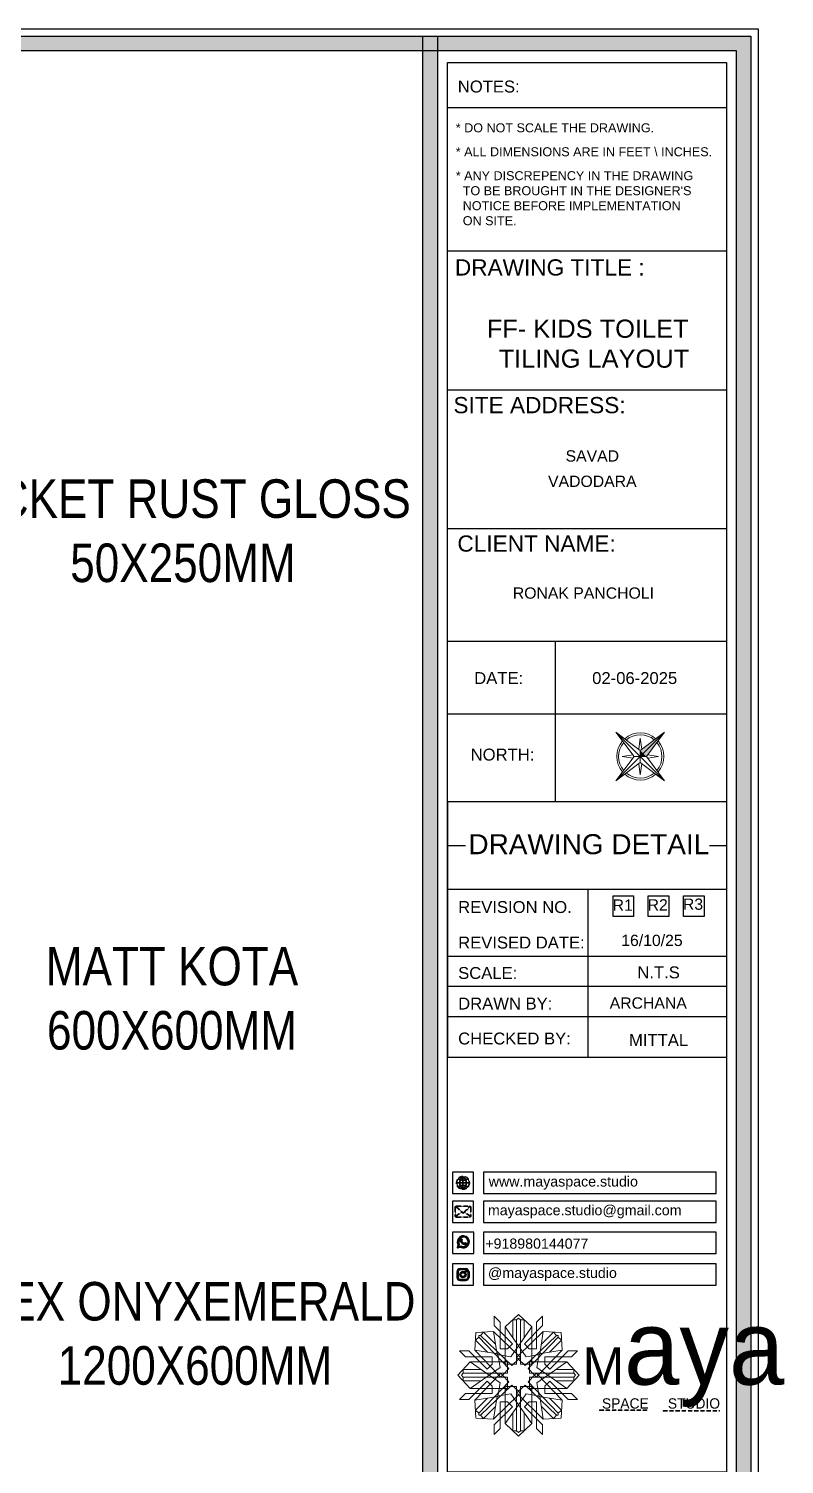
# Model space of a CAD drawing. Header units: millimetres. Extents: x 56222 to 3066687, y -650199 to -121287.
# Drawn here: x 149347.1 to 149425.6, y -183550.6 to -183401.5 of the extents above; entities that cross this region are included whole.
import ezdxf
from ezdxf.enums import TextEntityAlignment as Align

# ---------------------------------------------------------------- set-up
doc = ezdxf.new("R2010")
doc.units = ezdxf.units.MM
doc.header["$MEASUREMENT"] = 0
doc.linetypes.add('DASHEDX2', pattern=[1.5, 1, -0.5])
for name, color, linetype, lineweight in [('Dimension', 10, 'DASHEDX2', 20), ('FIRST FLOOR ( TEXT )', 7, 'Continuous', 9), ('NAME PLATE', 7, 'Continuous', 25), ('title block', 7, 'Continuous', 9)]:
    doc.layers.add(name, color=color, linetype=linetype, lineweight=lineweight)
doc.styles.add('Arial', font='arial.ttf')
doc.styles.add('KATHA', font='swissc.ttf')
doc.styles.get("Standard").update_dxf_attribs({"font": 'arial.ttf', "height": 6})

# ---------------------------------------------------------------- blocks, each defined once
blk = doc.blocks.new('FSFSF')
at = {"color": 42, "lineweight": 5, "true_color": 0xe0ac11}
for p, q in [((28600.03, 143.51), (28600.03, 140.16)), ((28602.15, 141.41), (28600.03, 143.51)), ((28603.86, 139.69), (28608.58, 144.08)), ((28607.9, 142.22), (28606.58, 142.22)), ((28606.58, 142.22), (28606.58, 135.84)), ((28607.9, 142.22), (28608.58, 142.85)), ((28607.9, 142.22), (28607.9, 126.58)), ((28613.31, 139.69), (28608.58, 144.08)), ((28609.27, 142.22), (28608.59, 142.85)), ((28609.27, 142.22), (28609.27, 126.58)), ((28609.27, 142.22), (28610.59, 142.22)), ((28610.59, 142.22), (28610.59, 135.84)), ((28615.02, 141.41), (28617.14, 143.51)), ((28617.14, 143.51), (28617.14, 140.16)), ((28593.19, 131.45), (28593.54, 137.71)), ((28599.8, 138.06), (28593.54, 137.71)), ((28596.24, 137.86), (28595.12, 136.69)), ((28596.24, 137.86), (28600.47, 133.65)), ((28601.03, 130), (28599.8, 138.06)), ((28599.8, 138.05), (28608.58, 129.56)), ((28606.47, 133.76), (28600.03, 140.16)), ((28602.15, 141.41), (28602.15, 131.95)), ((28603.86, 126.58), (28603.86, 139.69)), ((28603.86, 139.69), (28608.58, 133.02)), ((28613.31, 139.69), (28608.59, 133.02)), ((28617.37, 138.05), (28608.59, 129.56)), ((28610.7, 133.76), (28617.14, 140.16)), ((28613.31, 126.58), (28613.31, 139.69)), ((28615.02, 141.41), (28615.02, 131.95)), ((28616.14, 130), (28617.37, 138.06)), ((28620.93, 137.86), (28616.7, 133.65)), ((28617.37, 138.06), (28623.63, 137.71)), ((28620.93, 137.86), (28622.05, 136.69)), ((28624, 131.45), (28623.65, 137.71)), ((28593.39, 135), (28594.56, 136.12)), ((28593.39, 135), (28597.6, 130.78)), ((28595.12, 136.69), (28594.53, 136.69)), ((28594.56, 136.12), (28594.56, 136.71)), ((28605.17, 124.98), (28594.56, 136.12)), ((28606.27, 126.08), (28595.12, 136.69)), ((28604.75, 131.95), (28602.15, 131.95)), ((28606.47, 133.76), (28604.75, 131.95)), ((28605.86, 129.18), (28608.58, 133.02)), ((28611.31, 129.18), (28608.59, 133.02)), ((28610.7, 133.76), (28612.42, 131.95)), ((28610.9, 126.08), (28622.05, 136.69)), ((28612.02, 124.98), (28622.62, 136.12)), ((28612.42, 131.95), (28615.02, 131.95)), ((28623.8, 135), (28619.59, 130.78)), ((28622.05, 136.69), (28622.64, 136.69)), ((28622.62, 136.12), (28622.62, 136.71)), ((28623.8, 135), (28622.62, 136.12)), ((28591.56, 127.39), (28587.17, 122.66)), ((28587.73, 131.22), (28591.08, 131.22)), ((28589.84, 129.1), (28587.73, 131.22)), ((28589.84, 129.1), (28599.29, 129.1)), ((28597.49, 124.78), (28591.08, 131.22)), ((28604.66, 127.39), (28591.56, 127.39)), ((28591.56, 127.39), (28598.23, 122.67)), ((28593.19, 131.45), (28601.69, 122.67)), ((28601.25, 130.22), (28593.19, 131.45)), ((28599.29, 126.5), (28599.29, 129.1)), ((28605.86, 129.18), (28601.03, 130)), ((28602.07, 125.39), (28601.25, 130.22)), ((28603.68, 126.54), (28603.68, 127.39)), ((28604.71, 127.57), (28603.86, 127.57)), ((28604.66, 123.35), (28604.66, 127.39)), ((28604.7, 126.58), (28604.71, 127.57)), ((28606.27, 126.08), (28608.58, 128.27)), ((28607.9, 128.92), (28608.58, 129.56)), ((28607.9, 128.92), (28608.58, 128.27)), ((28609.27, 128.92), (28608.59, 129.56)), ((28609.27, 128.92), (28608.59, 128.27)), ((28610.9, 126.08), (28608.59, 128.27)), ((28611.31, 129.18), (28616.14, 130)), ((28612.46, 126.58), (28612.46, 127.57)), ((28612.46, 127.57), (28613.31, 127.57)), ((28612.52, 123.35), (28612.52, 127.39)), ((28612.52, 127.39), (28625.63, 127.39)), ((28613.51, 126.54), (28613.51, 127.39)), ((28615.12, 125.39), (28615.94, 130.22)), ((28623.99, 131.45), (28615.5, 122.67)), ((28615.94, 130.22), (28624, 131.45)), ((28627.34, 129.1), (28617.89, 129.1)), ((28617.89, 126.5), (28617.89, 129.1)), ((28625.63, 127.39), (28618.96, 122.67)), ((28619.7, 124.78), (28626.1, 131.22)), ((28625.63, 127.39), (28630.02, 122.66)), ((28629.45, 131.22), (28626.1, 131.22)), ((28627.34, 129.1), (28629.45, 131.22)), ((28591.56, 117.94), (28587.17, 122.66)), ((28589.03, 123.35), (28588.4, 122.67)), ((28589.03, 121.98), (28588.4, 122.65)), ((28589.03, 123.35), (28589.03, 124.67)), ((28589.03, 124.67), (28595.4, 124.67)), ((28589.03, 123.35), (28604.66, 123.35)), ((28589.03, 121.98), (28604.66, 121.98)), ((28589.03, 121.98), (28589.03, 120.66)), ((28591.56, 117.94), (28598.23, 122.65)), ((28593.19, 113.88), (28601.69, 122.65)), ((28597.49, 124.78), (28599.29, 126.5)), ((28602.07, 125.39), (28598.23, 122.67)), ((28602.07, 119.94), (28598.23, 122.65)), ((28602.33, 123.35), (28601.69, 122.67)), ((28602.33, 121.98), (28601.69, 122.65)), ((28602.33, 123.35), (28602.97, 122.67)), ((28602.33, 121.98), (28602.97, 122.65)), ((28605.17, 124.98), (28602.97, 122.67)), ((28605.17, 120.35), (28602.97, 122.65)), ((28604.66, 126.54), (28603.68, 126.54)), ((28607.9, 126.58), (28603.86, 126.58)), ((28604.66, 121.98), (28604.66, 117.94)), ((28609.27, 126.58), (28613.31, 126.58)), ((28612.02, 124.98), (28614.21, 122.67)), ((28612.02, 120.35), (28614.21, 122.65)), ((28612.52, 126.54), (28613.51, 126.54)), ((28628.16, 123.35), (28612.52, 123.35)), ((28612.52, 121.98), (28612.52, 117.94)), ((28628.16, 121.98), (28612.52, 121.98)), ((28614.85, 123.35), (28614.21, 122.67)), ((28614.85, 121.98), (28614.21, 122.65)), ((28614.85, 123.35), (28615.5, 122.67)), ((28614.85, 121.98), (28615.5, 122.65)), ((28615.12, 125.39), (28618.96, 122.67)), ((28615.12, 119.94), (28618.96, 122.65)), ((28623.99, 113.88), (28615.5, 122.65)), ((28619.7, 124.78), (28617.89, 126.5)), ((28625.63, 117.94), (28618.96, 122.65)), ((28628.16, 124.67), (28621.78, 124.67)), ((28625.63, 117.94), (28630.02, 122.66)), ((28628.16, 123.35), (28628.16, 124.67)), ((28628.16, 123.35), (28628.78, 122.67)), ((28628.16, 121.98), (28628.78, 122.65)), ((28628.16, 121.98), (28628.16, 120.66)), ((28589.03, 120.66), (28595.4, 120.66)), ((28597.49, 120.54), (28591.08, 114.11)), ((28604.66, 117.94), (28591.56, 117.94)), ((28605.17, 120.35), (28594.56, 109.2)), ((28606.27, 119.15), (28595.12, 108.54)), ((28597.49, 120.54), (28599.29, 118.83)), ((28599.29, 118.83), (28599.29, 116.23)), ((28602.07, 119.94), (28601.25, 115.1)), ((28604.66, 118.78), (28603.68, 118.78)), ((28603.68, 118.78), (28603.68, 117.94)), ((28607.9, 118.65), (28603.86, 118.65)), ((28603.86, 118.65), (28603.86, 105.54)), ((28604.71, 117.66), (28603.86, 117.66)), ((28604.7, 118.65), (28604.71, 117.66)), ((28606.27, 119.15), (28608.58, 116.96)), ((28607.9, 103.01), (28607.9, 118.65)), ((28607.9, 116.31), (28608.58, 116.96)), ((28610.9, 119.15), (28608.59, 116.96)), ((28609.27, 116.31), (28608.59, 116.96)), ((28609.27, 118.65), (28613.31, 118.65)), ((28609.27, 103.01), (28609.27, 118.65)), ((28610.9, 119.15), (28622.05, 108.54)), ((28612.02, 120.35), (28622.62, 109.2)), ((28612.46, 118.65), (28612.46, 117.66)), ((28612.46, 117.66), (28613.31, 117.66)), ((28612.52, 118.78), (28613.51, 118.78)), ((28612.52, 117.94), (28625.63, 117.94)), ((28613.31, 118.65), (28613.31, 105.54)), ((28613.51, 118.78), (28613.51, 117.94)), ((28615.12, 119.94), (28615.94, 115.1)), ((28619.7, 120.54), (28617.89, 118.83)), ((28617.89, 118.83), (28617.89, 116.23)), ((28619.7, 120.54), (28626.1, 114.11)), ((28628.16, 120.66), (28621.78, 120.66)), ((28589.84, 116.23), (28587.73, 114.11)), ((28587.73, 114.11), (28591.08, 114.11)), ((28589.84, 116.23), (28599.29, 116.23)), ((28601.25, 115.1), (28593.19, 113.87)), ((28593.19, 113.87), (28593.54, 107.62)), ((28593.39, 110.32), (28597.6, 114.55)), ((28599.8, 107.17), (28608.58, 115.67)), ((28601.03, 115.23), (28599.8, 107.17)), ((28605.86, 116.05), (28601.03, 115.23)), ((28602.15, 103.82), (28602.15, 113.27)), ((28604.75, 113.27), (28602.15, 113.27)), ((28603.86, 105.54), (28608.58, 112.21)), ((28606.47, 111.47), (28604.75, 113.27)), ((28605.86, 116.05), (28608.58, 112.21)), ((28607.9, 116.31), (28608.58, 115.67)), ((28609.27, 116.31), (28608.59, 115.67)), ((28611.31, 116.05), (28608.59, 112.21)), ((28617.37, 107.17), (28608.59, 115.67)), ((28613.31, 105.54), (28608.59, 112.21)), ((28610.7, 111.47), (28612.42, 113.27)), ((28611.31, 116.05), (28616.14, 115.23)), ((28612.42, 113.27), (28615.02, 113.27)), ((28615.02, 103.82), (28615.02, 113.27)), ((28615.94, 115.1), (28624, 113.87)), ((28616.14, 115.23), (28617.37, 107.17)), ((28627.34, 116.23), (28617.89, 116.23)), ((28623.8, 110.32), (28619.59, 114.55)), ((28624, 113.87), (28623.65, 107.62)), ((28629.45, 114.11), (28626.1, 114.11)), ((28627.34, 116.23), (28629.45, 114.11)), ((28593.39, 110.32), (28594.56, 109.2)), ((28599.8, 107.17), (28593.54, 107.52)), ((28595.12, 108.54), (28594.53, 108.54)), ((28594.56, 109.2), (28594.56, 108.61)), ((28596.24, 107.37), (28595.12, 108.54)), ((28596.24, 107.37), (28600.47, 111.58)), ((28606.47, 111.47), (28600.03, 105.07)), ((28606.58, 103.01), (28606.58, 109.38)), ((28610.59, 103.01), (28610.59, 109.38)), ((28610.7, 111.47), (28617.14, 105.07)), ((28620.93, 107.37), (28616.7, 111.58)), ((28617.37, 107.17), (28623.63, 107.52)), ((28620.93, 107.37), (28622.05, 108.54)), ((28622.05, 108.54), (28622.64, 108.54)), ((28623.8, 110.32), (28622.62, 109.2)), ((28622.62, 109.2), (28622.62, 108.61)), ((28600.03, 101.71), (28600.03, 105.07)), ((28602.15, 103.82), (28600.03, 101.71)), ((28603.86, 105.54), (28608.58, 101.15)), ((28607.9, 103.01), (28606.58, 103.01)), ((28607.9, 103.01), (28608.58, 102.38)), ((28613.31, 105.54), (28608.58, 101.15)), ((28609.27, 103.01), (28608.59, 102.38)), ((28609.27, 103.01), (28610.59, 103.01)), ((28615.02, 103.82), (28617.14, 101.71)), ((28617.14, 101.71), (28617.14, 105.07))]:
    blk.add_line(p, q, dxfattribs=at)
blk = doc.blocks.new('hgwg')
at = {"layer": 'Dimension', "true_color": 0xd39e00}
h = blk.add_hatch(color=42, dxfattribs=at)
h.dxf.hatch_style = 1
h.paths.add_polyline_path([(27505.71, 45.05), (27494.27, 45.05), (27494.27, 44.9), (27505.71, 44.9)])
h = blk.add_hatch(color=42, dxfattribs=at)
h.dxf.hatch_style = 1
h.paths.add_polyline_path([(27523.3, 44.9), (27509.68, 44.9), (27509.68, 44.75), (27523.3, 44.75)])
at = {"layer": 'Dimension', "color": 42, "true_color": 0xd39e00}
for p, q in [((27494.27, 45.05), (27505.71, 45.05)), ((27494.27, 44.9), (27494.27, 45.05)), ((27494.27, 44.9), (27505.71, 44.9)), ((27505.71, 45.05), (27505.71, 44.9)), ((27509.68, 44.9), (27523.3, 44.9)), ((27509.68, 44.9), (27509.68, 44.75)), ((27509.68, 44.75), (27523.3, 44.75)), ((27523.3, 44.75), (27523.3, 44.9))]:
    blk.add_line(p, q, dxfattribs=at)
at = {"layer": 'Dimension', "color": 42, "true_color": 0xd39e00, "attachment_point": 1}
for s, width, insert, char_height in [('{\\fCinzel|b0|i0|c0|p2;\\H1.5x;M\\fAmsterdam One|b0|i0|c0|p2;\\H2x;aya}', 85.3277, (27490.17, 69.17), 6), ('{\\fCinzel|b0|i0|c0|p2;SPACE     STUDIO}', 66.129, (27494.83, 47.86), 2.5)]:
    blk.add_mtext_dynamic_manual_height_columns(s, width=width, gutter_width=30, heights=[0], dxfattribs=dict(at, insert=insert, char_height=char_height))
blk = doc.blocks.new('QEGW4TG')
at = {"layer": 'Dimension', "true_color": 0x000000}
h = blk.add_hatch(color=18, dxfattribs=at)
h.dxf.hatch_style = 1
h.paths.add_polyline_path([(2.69, 1.93, 0.170513), (2.95, 1.97, 0.190337), (3.11, 2.18, 0.316231), (3.07, 2.28), (2.79, 2.37, 0.273721), (2.69, 2.34, 0.040749), (2.63, 2.27, -0.441282), (2.53, 2.25, -0.11828), (2.06, 2.64, -0.441282), (2.07, 2.74, 0.040749), (2.13, 2.81, 0.290083), (2.14, 2.92), (2.01, 3.18, 0.316231), (1.91, 3.2, 0.190337), (1.73, 3, 0.170513), (1.72, 2.74, 0.252784)], flags=0)
h.paths.add_polyline_path([(1.19, 1.98), (1.03, 1.3, 0.550912), (1.11, 1.23), (1.75, 1.39, 6.344125)])
h.paths.add_polyline_path([(1.81, 1.7), (1.4, 1.6), (1.5, 2.03, -9.071339)], flags=16)
h.paths.add_polyline_path([(3.11, 2.16, -0.17811), (2.95, 1.97, -0.170513), (2.69, 1.93, -0.252784), (1.72, 2.74, -0.170513), (1.73, 3, -0.17811), (1.89, 3.19, -0.370089), (2.01, 3.18), (2.14, 2.92, -0.307185), (2.13, 2.8, -0.041087), (2.06, 2.73, 0.321676), (2.05, 2.65, 0.126524), (2.55, 2.24, 0.312216), (2.62, 2.26, -0.041087), (2.68, 2.34, -0.290673), (2.79, 2.37), (3.07, 2.28, -0.370089)], flags=0)
h = blk.add_hatch(color=18, dxfattribs=at)
h.dxf.hatch_style = 1
h.paths.add_polyline_path([(2.79, 2.37, 0.273721), (2.69, 2.34, 0.040749), (2.63, 2.27, -0.441282), (2.53, 2.25, -0.11828), (2.06, 2.64, -0.441282), (2.07, 2.74, 0.040749), (2.13, 2.81, 0.290083), (2.14, 2.92), (2.01, 3.18, 0.316231), (1.91, 3.2, 0.190337), (1.73, 3, 0.170513), (1.72, 2.74, 0.252784), (2.69, 1.93, 0.170513), (2.95, 1.97, 0.190337), (3.11, 2.18, 0.316231), (3.07, 2.28)])
for p, q in [((2.01, 3.18), (2.14, 2.92)), ((1.19, 1.98), (1.03, 1.3)), ((1.1, 1.23), (1.75, 1.39)), ((1.5, 2.03), (1.4, 1.6)), ((1.4, 1.6), (1.81, 1.7)), ((3.07, 2.28), (2.8, 2.36))]:
    blk.add_line(p, q)
blk.add_lwpolyline([(0, 0), (4.68, 0), (4.68, 4.68), (0, 4.68)], close=True)
for centre, radius, start, end in [((2.39, 2.56), 1.34, 241.4727, 205.6422), ((2.39, 2.56), 1.04, 235.9962, 210.8333), ((2.07, 2.87), 0.364, 118.9685, 159.3648), ((1.94, 3.12), 0.0896, 41.8985, 123.1344), ((1.09, 1.29), 0.0598, 164.8483, 282.1458), ((2.09, 2.87), 0.39, 159.7007, 198.4072), ((2.96, 3.23), 1.33, 201.4218, 258.1669), ((2.11, 2.68), 0.066, 135.9932, 224.8892), ((1.67, 3.16), 0.586, 312.4617, 321.8728), ((3.12, 3.42), 1.31, 216.5455, 243.5279), ((2.05, 2.87), 0.104, 320.3924, 28.6971), ((2.57, 2.3), 0.066, 234.2482, 323.1441), ((3.11, 1.94), 0.586, 137.2645, 146.6756), ((2.76, 2.27), 0.104, 70.4402, 138.745), ((2.75, 2.31), 0.39, 260.7301, 299.4366), ((2.76, 2.29), 0.364, 299.7725, 340.1688), ((3.03, 2.2), 0.0896, 336.0029, 57.2388)]:
    blk.add_arc(centre, radius, start, end)
blk = doc.blocks.new('ASGERG')
at = {"layer": 'Dimension', "true_color": 0x000000}
h = blk.add_hatch(color=18, dxfattribs=at)
h.dxf.hatch_style = 1
h.paths.add_polyline_path([(0.99, 1.7, 0.353872), (1.69, 1.03), (2.96, 1.03, 0.353872), (3.66, 1.7), (3.66, 2.99, 0.353872), (2.96, 3.67), (1.69, 3.67, 0.353872), (0.99, 2.99)])
h.paths.add_polyline_path([(1.27, 2.97, -0.353872), (1.72, 3.4), (2.94, 3.4, -0.353872), (3.38, 2.97), (3.38, 1.72, -0.353872), (2.94, 1.3), (1.72, 1.3, -0.353872), (1.27, 1.72)], flags=16)
h.paths.add_polyline_path([(3.02, 2.35, -1), (1.64, 2.35, -1)], flags=0)
h.paths.add_polyline_path([(2.74, 2.35, -1), (1.92, 2.35, -1)], flags=0)
h.paths.add_polyline_path([(2.86, 3.02, -1), (3.19, 3.02, -1)], flags=0)
h.paths.add_polyline_path([(1.64, 2.35, 1), (3.02, 2.35, 1)], flags=0)
h = blk.add_hatch(color=18, dxfattribs=at)
h.dxf.hatch_style = 1
h.paths.add_polyline_path([(3.19, 3.02, 1), (2.86, 3.02, 1)])
h = blk.add_hatch(color=18, dxfattribs=at)
h.dxf.hatch_style = 1
h.paths.add_polyline_path([(1.64, 2.35, 1), (3.02, 2.35, 1)])
h.paths.add_polyline_path([(2.74, 2.35, -1), (1.92, 2.35, -1)], flags=16)
for p, q in [((1.69, 3.67), (2.96, 3.67)), ((2.94, 3.4), (1.72, 3.4)), ((0.99, 2.99), (0.99, 1.7)), ((1.27, 2.97), (1.27, 1.72)), ((1.69, 1.03), (2.96, 1.03)), ((2.94, 1.3), (1.72, 1.3)), ((3.38, 2.97), (3.38, 1.72)), ((3.66, 2.99), (3.66, 1.7))]:
    blk.add_line(p, q)
blk.add_lwpolyline([(0, 0), (4.68, 0), (4.68, 4.68), (0, 4.68)], close=True)
for centre, radius in [((3.02, 3.02), 0.168), ((2.33, 2.35), 0.694), ((2.33, 2.35), 0.414)]:
    blk.add_circle(centre, radius)
for centre, radius, start, end in [((1.76, 2.89), 0.778, 94.8631, 172.8127), ((1.76, 2.91), 0.491, 94.8631, 172.8127), ((2.9, 2.91), 0.491, 7.1873, 85.1369), ((2.89, 2.89), 0.778, 7.1873, 85.1369), ((1.76, 1.8), 0.778, 187.1873, 265.1369), ((1.76, 1.78), 0.491, 187.1873, 265.1369), ((2.9, 1.78), 0.491, 274.8631, 352.8127), ((2.89, 1.8), 0.778, 274.8631, 352.8127)]:
    blk.add_arc(centre, radius, start, end)
blk = doc.blocks.new('ETYETE')
at = {"layer": 'Dimension', "true_color": 0x000000}
h = blk.add_hatch(color=18, dxfattribs=at)
h.dxf.hatch_style = 1
h.paths.add_polyline_path([(3.76, 1.14, 0.414214), (4.12, 1.5), (4.12, 3.29, 0.414214), (3.76, 3.65), (0.92, 3.65, 0.414214), (0.56, 3.29), (0.56, 1.5, 0.414214), (0.92, 1.14)])
h.paths.add_polyline_path([(2.61, 2.22), (3.92, 1.34, -0.198912), (3.76, 1.28), (0.92, 1.28, -0.198912), (0.76, 1.34), (2.08, 2.22), (2.34, 1.98)], flags=16)
h.paths.add_polyline_path([(2.34, 2.16), (0.89, 3.51, -0.028783), (0.92, 3.52), (3.76, 3.52, -0.028783), (3.79, 3.51)], flags=16)
h.paths.add_polyline_path([(2.71, 2.32), (3.92, 3.45, -0.202482), (3.99, 3.29), (3.99, 1.5, -0.043076), (3.98, 1.46)], flags=16)
h.paths.add_polyline_path([(1.98, 2.32), (0.7, 1.46, -0.043076), (0.7, 1.5), (0.7, 3.29, -0.202482), (0.76, 3.45)], flags=16)
blk.add_lwpolyline([(0, 0), (4.68, 0), (4.68, 4.68), (0, 4.68)], close=True)
at = {"layer": 'Dimension', "color": 18, "true_color": 0x000000}
for p, q in [((0.56, 3.29), (0.56, 1.5)), ((0.7, 3.29), (0.7, 1.5)), ((0.76, 3.45), (1.98, 2.32)), ((0.89, 3.51), (2.34, 2.16)), ((0.92, 3.65), (3.76, 3.65)), ((0.92, 3.52), (3.76, 3.52)), ((2.34, 2.16), (3.79, 3.51)), ((2.71, 2.32), (3.92, 3.45)), ((3.99, 3.29), (3.99, 1.5)), ((4.12, 3.29), (4.12, 1.5)), ((0.7, 1.46), (1.98, 2.32)), ((0.76, 1.34), (2.08, 2.22)), ((0.92, 1.28), (3.76, 1.28)), ((0.92, 1.14), (3.76, 1.14)), ((2.08, 2.22), (2.34, 1.98)), ((2.34, 1.98), (2.61, 2.22)), ((3.92, 1.34), (2.61, 2.22)), ((3.98, 1.46), (2.71, 2.32))]:
    blk.add_line(p, q, dxfattribs=at)
for centre, radius, start, end in [((0.92, 3.29), 0.358, 90, 180), ((0.92, 3.29), 0.224, 134.2136, 180), ((0.92, 3.29), 0.224, 90, 96.5948), ((3.76, 3.29), 0.358, 0, 90), ((3.76, 3.29), 0.224, 83.4052, 90), ((3.76, 3.29), 0.224, 0, 45.7864), ((0.92, 1.5), 0.358, 180, 270), ((0.92, 1.5), 0.224, 180, 189.8662), ((0.92, 1.5), 0.224, 225, 270), ((3.76, 1.5), 0.358, 270, 0), ((3.76, 1.5), 0.224, 270, 315), ((3.76, 1.5), 0.224, 350.1338, 0)]:
    blk.add_arc(centre, radius, start, end, dxfattribs=at)
blk = doc.blocks.new('DTGWEGEARG')
at = {"layer": 'Dimension', "true_color": 0x000000}
h = blk.add_hatch(color=18, dxfattribs=at)
h.dxf.hatch_style = 1
h.paths.add_polyline_path([(3.83, 2.34, 1), (0.85, 2.34, 1)])
h.paths.add_polyline_path([(2.51, 1.01, 0.105795), (2.96, 1.58, -0.055205), (3.3, 1.41, -0.169822)], flags=16)
h.paths.add_polyline_path([(2.41, 1.12), (2.41, 1.69, -0.058279), (2.81, 1.63, -0.103353)], flags=16)
h.paths.add_polyline_path([(2.26, 1.13, -0.101741), (1.87, 1.63, -0.057171), (2.26, 1.69)], flags=16)
h.paths.add_polyline_path([(2.17, 1.01, -0.169822), (1.38, 1.41, -0.055205), (1.72, 1.58, 0.105795)], flags=16)
h.paths.add_polyline_path([(3.02, 1.72, 0.081336), (3.13, 2.27), (3.68, 2.27, -0.152069), (3.4, 1.52, 0.05687)], flags=16)
h.paths.add_polyline_path([(2.87, 1.77, 0.061945), (2.41, 1.84), (2.41, 2.27), (2.98, 2.27, -0.081344)], flags=16)
h.paths.add_polyline_path([(2.26, 1.84, 0.060923), (1.8, 1.77, -0.081344), (1.7, 2.27), (2.26, 2.27)], flags=16)
h.paths.add_polyline_path([(1.66, 1.72, 0.05687), (1.28, 1.52, -0.152069), (1, 2.27), (1.55, 2.27, 0.081336)], flags=16)
h.paths.add_polyline_path([(2.41, 2.42), (2.41, 2.83, 0.061945), (2.87, 2.91, -0.080009), (2.98, 2.42)], flags=16)
h.paths.add_polyline_path([(3.13, 2.42, 0.080116), (3.02, 2.96, 0.05687), (3.4, 3.16, 0.028258), (3.3, 3.27, -0.055205), (2.96, 3.1, 0.105795), (2.51, 3.67, -0.36029), (3.68, 2.42)], flags=16)
h.paths.add_polyline_path([(2.26, 2.42), (1.7, 2.42, -0.080009), (1.8, 2.91, 0.060923), (2.26, 2.84)], flags=16)
h.paths.add_polyline_path([(1.55, 2.42), (1, 2.42, -0.150466), (1.28, 3.16, 0.05687), (1.66, 2.96, 0.080116)], flags=16)
h.paths.add_polyline_path([(2.41, 2.98), (2.41, 3.56, -0.103353), (2.81, 3.05, -0.058279)], flags=16)
h.paths.add_polyline_path([(2.26, 2.99, -0.057171), (1.87, 3.05, -0.101741), (2.26, 3.55)], flags=16)
h.paths.add_polyline_path([(1.72, 3.1, -0.055205), (1.38, 3.27, -0.169822), (2.17, 3.67, 0.105795)], flags=16)
blk.add_lwpolyline([(0, 0), (4.68, 0), (4.68, 4.68), (0, 4.68)], close=True)
at = {"layer": 'Dimension', "color": 18, "true_color": 0x000000}
for p, q in [((2.26, 3.55), (2.26, 2.99)), ((2.41, 3.56), (2.41, 2.98)), ((1, 2.42), (1.55, 2.42)), ((1, 2.27), (1.55, 2.27)), ((1.7, 2.42), (2.26, 2.42)), ((1.7, 2.27), (2.26, 2.27)), ((2.26, 2.84), (2.26, 2.42)), ((2.26, 2.27), (2.26, 1.84)), ((2.26, 1.69), (2.26, 1.13)), ((2.41, 2.83), (2.41, 2.42)), ((2.41, 2.42), (2.98, 2.42)), ((2.41, 2.27), (2.98, 2.27)), ((2.41, 2.27), (2.41, 1.84)), ((2.41, 1.69), (2.41, 1.12)), ((3.13, 2.42), (3.68, 2.42)), ((3.13, 2.27), (3.68, 2.27))]:
    blk.add_line(p, q, dxfattribs=at)
blk.add_circle((2.34, 2.34), 1.49, dxfattribs=at)
for centre, radius, start, end in [((2.34, 2.34), 1.34, 142.3819, 176.6093), ((2.34, 4.74), 1.9, 236.1399, 249.1595), ((2.34, 2.34), 1.34, 97.3549, 135.9073), ((2.34, 4.74), 1.75, 236.7417, 249.3811), ((3.28, 2.34), 1.73, 129.9301, 154.0867), ((3.28, 2.34), 1.58, 130.1073, 153.3446), ((1.4, 2.34), 1.58, 26.6554, 50.2584), ((2.34, 2.34), 1.34, 3.3907, 82.6451), ((1.4, 2.34), 1.73, 25.9133, 50.0699), ((2.34, 4.74), 1.75, 290.6189, 303.2583), ((2.34, 4.74), 1.9, 290.8405, 303.8601), ((2.34, 2.34), 1.34, 183.0315, 217.6181), ((2.34, -0.06), 1.9, 110.8405, 123.8601), ((2.34, -0.06), 1.75, 110.6189, 123.2583), ((2.34, 2.34), 1.34, 224.0927, 262.6451), ((3.28, 2.34), 1.73, 159.0567, 177.3789), ((3.28, 2.34), 1.73, 182.3435, 200.9433), ((3.28, 2.34), 1.58, 158.8325, 177.1302), ((3.28, 2.34), 1.58, 182.5658, 201.1675), ((3.28, 2.34), 1.73, 205.9133, 230.0699), ((2.34, 4.74), 1.9, 253.6799, 267.6253), ((2.34, -0.06), 1.9, 92.3747, 106.3201), ((2.34, 4.74), 1.75, 254.3336, 267.422), ((2.34, -0.06), 1.75, 92.578, 105.6664), ((3.28, 2.34), 1.58, 206.6554, 229.8927), ((2.34, 4.74), 1.75, 272.3248, 285.6664), ((2.34, 4.74), 1.9, 272.1415, 286.3201), ((2.34, -0.06), 1.9, 73.6799, 87.8585), ((2.34, -0.06), 1.75, 74.3336, 87.6752), ((1.4, 2.34), 1.58, 309.7416, 333.3446), ((1.4, 2.34), 1.73, 309.9301, 334.0867), ((2.34, 2.34), 1.34, 277.3549, 315.9073), ((1.4, 2.34), 1.58, 2.8698, 21.1675), ((1.4, 2.34), 1.58, 338.8325, 357.4342), ((2.34, -0.06), 1.75, 56.7417, 69.3811), ((1.4, 2.34), 1.73, 2.6211, 20.9433), ((1.4, 2.34), 1.73, 339.0567, 357.6565), ((2.34, -0.06), 1.9, 56.1399, 69.1595), ((2.34, 2.34), 1.34, 322.3819, 356.9685)]:
    blk.add_arc(centre, radius, start, end, dxfattribs=at)
blk = doc.blocks.new('4t')
at = {"transparency": 33554607}
h = blk.add_hatch(color=1, dxfattribs=at)
h.dxf.hatch_style = 1
h.paths.add_polyline_path([(45531.33, -35822.29), (45529.23, -35821.83), (45528.09, -35837.01)])
h = blk.add_hatch(color=1, dxfattribs=at)
h.dxf.hatch_style = 1
h.paths.add_polyline_path([(45531.8, -35820.19), (45529.23, -35821.83), (45531.33, -35822.29)])
h = blk.add_hatch(color=1, dxfattribs=at)
h.dxf.hatch_style = 1
h.paths.add_polyline_path([(45531.8, -35820.19), (45531.33, -35822.29), (45533.44, -35822.75)])
h = blk.add_hatch(color=1, dxfattribs=at)
h.dxf.hatch_style = 1
h.paths.add_polyline_path([(45533.44, -35822.75), (45531.33, -35822.29), (45528.09, -35837.01)])
at = {"layer": 'title block', "color": 7, "lineweight": 9}
for p, q in [((45535.51, -35803.37), (45530.16, -35817.62)), ((45535.51, -35803.37), (45531.8, -35820.19)), ((45534.36, -35818.55), (45535.51, -35803.37)), ((45530.5, -35816.7), (45526.88, -35812.49)), ((45526.88, -35812.49), (45529.18, -35817.55)), ((45530.16, -35817.62), (45514.98, -35816.48)), ((45514.98, -35816.48), (45529.23, -35821.83)), ((45514.98, -35816.48), (45531.8, -35820.19)), ((45528.31, -35821.48), (45524.1, -35825.11)), ((45531.8, -35820.19), (45528.09, -35837.01)), ((45529.23, -35821.83), (45528.09, -35837.01)), ((45531.8, -35820.19), (45529.23, -35821.83)), ((45531.8, -35820.19), (45530.16, -35817.62)), ((45534.36, -35818.55), (45531.8, -35820.19)), ((45533.44, -35822.75), (45531.8, -35820.19)), ((45531.8, -35820.19), (45548.62, -35823.9)), ((45548.62, -35823.9), (45534.36, -35818.55)), ((45539.5, -35815.27), (45534.44, -35817.57)), ((45535.28, -35818.89), (45539.5, -35815.27)), ((45524.1, -35825.11), (45529.16, -35822.81)), ((45528.09, -35837.01), (45533.44, -35822.75)), ((45533.09, -35823.67), (45536.71, -35827.89)), ((45533.44, -35822.75), (45548.62, -35823.9)), ((45536.71, -35827.89), (45534.42, -35822.83))]:
    blk.add_line(p, q, dxfattribs=at)
for radius, start, end in [(11.79, 81.35997, 163.76651), (10.83, 82.42855, 162.69793), (10.83, 352.42855, 72.69793), (11.79, 351.35997, 73.76651), (11.79, 171.35997, 253.76651), (10.83, 172.42855, 252.69793), (11.79, 261.35997, 343.76651), (10.83, 262.42855, 342.69793)]:
    blk.add_arc((45531.8, -35820.19), radius, start, end, dxfattribs=at)

msp = doc.modelspace()

# ---------------------------------------------------------------- hatches: boundary and pattern name
at = {"layer": 'NAME PLATE', "true_color": 0xd39e00}
h = msp.add_hatch(color=42, dxfattribs=at)
h.paths.add_polyline_path([(149206.268, -183554.134), (149422.106, -183554.134), (149422.106, -183402.211), (149206.268, -183402.211)])
h.paths.add_polyline_path([(149207.783, -183552.619), (149420.591, -183552.619), (149420.591, -183403.726), (149207.783, -183403.726)], flags=16)
msp.add_hatch(color=42, dxfattribs=at).paths.add_polyline_path([(149388.023, -183552.619), (149389.538, -183552.619), (149389.538, -183402.211), (149388.023, -183402.211)])

# ---------------------------------------------------------------- linework, layer by layer
at = {"layer": 'NAME PLATE', "color": 42, "true_color": 0xd39e00}
for p, q in [((149419.565, -183409.687), (149390.563, -183409.687)), ((149419.565, -183424.541), (149390.563, -183424.541)), ((149419.565, -183439.005), (149390.563, -183439.005)), ((149419.565, -183453.381), (149390.563, -183453.381)), ((149419.565, -183465.094), (149390.563, -183465.094)), ((149401.784, -183465.094), (149401.784, -183481.744)), ((149419.565, -183472.631), (149390.563, -183472.631)), ((149419.565, -183481.744), (149390.563, -183481.744)), ((149390.563, -183481.744), (149390.563, -183508.253)), ((149419.565, -183481.744), (149419.565, -183508.253)), ((149390.563, -183486.289), (149392.439, -183486.289)), ((149417.812, -183486.289), (149419.565, -183486.289)), ((149390.563, -183490.833), (149419.565, -183490.833)), ((149405.197, -183508.253), (149405.197, -183490.833)), ((149419.565, -183497.801), (149390.563, -183497.801)), ((149419.565, -183500.939), (149390.563, -183500.939)), ((149419.565, -183504.077), (149390.563, -183504.077)), ((149390.563, -183508.253), (149419.565, -183508.253))]:
    msp.add_line(p, q, dxfattribs=at)
for points in [[(149205.511, -183401.454), (149422.863, -183401.454), (149422.863, -183554.891), (149205.511, -183554.891)], [(149206.268, -183402.211), (149422.106, -183402.211), (149422.106, -183554.134), (149206.268, -183554.134)], [(149388.023, -183552.619), (149388.023, -183402.211), (149389.538, -183402.211), (149389.538, -183552.619)], [(149207.783, -183403.726), (149420.591, -183403.726), (149420.591, -183552.619), (149207.783, -183552.619)], [(149390.563, -183551.372), (149390.563, -183404.973), (149419.565, -183404.973), (149419.565, -183551.372)], [(149407.788, -183491.507), (149409.923, -183491.507), (149409.923, -183493.643), (149407.788, -183493.643)], [(149411.446, -183491.507), (149413.582, -183491.507), (149413.582, -183493.643), (149411.446, -183493.643)], [(149415.104, -183491.507), (149417.24, -183491.507), (149417.24, -183493.643), (149415.104, -183493.643)]]:
    msp.add_lwpolyline(points, close=True, dxfattribs=at)
at = {"layer": 'NAME PLATE', "color": 18, "true_color": 0x000000}
for points in [[(149394.318, -183522.429), (149418.502, -183522.429), (149418.502, -183520.218), (149394.318, -183520.218)], [(149394.318, -183525.446), (149418.502, -183525.446), (149418.502, -183523.235), (149394.318, -183523.235)], [(149394.329, -183528.664), (149418.502, -183528.664), (149418.502, -183526.453), (149394.329, -183526.453)], [(149394.318, -183531.959), (149418.502, -183531.959), (149418.502, -183529.748), (149394.318, -183529.748)]]:
    msp.add_lwpolyline(points, close=True, dxfattribs=at)

# ---------------------------------------------------------------- block references
at = {"layer": 'NAME PLATE', "xscale": 0.2077360657544057, "yscale": 0.2077360657544057, "zscale": 0.2077360657544057, "rotation": 147.4367586490667}
msp.add_blockref('4t', (153377.25, -194839.321), dxfattribs=at)
at = {"layer": 'NAME PLATE', "color": 42, "true_color": 0xd39e00}
for name, p, xscale, yscale, zscale in [('DTGWEGEARG', (149391.086, -183522.429), 0.472514704095924, 0.472514704095924, 0.472514704095924), ('ETYETE', (149391.086, -183525.446), 0.472514704095924, 0.472514704095924, 0.472514704095924), ('QEGW4TG', (149391.098, -183528.664), 0.472514704095924, 0.472514704095924, 0.472514704095924), ('ASGERG', (149391.086, -183531.959), 0.472514704095924, 0.472514704095924, 0.472514704095924), ('FSFSF', (140988.024, -183577.355), 0.2939652206108942, 0.2939652206108942, 0.2939652206108942), ('hgwg', (137611.466, -183564.23), 0.4289955710926848, 0.4289955710926848, 0.4289955710926848)]:
    msp.add_blockref(name, p, dxfattribs=dict(at, xscale=xscale, yscale=yscale, zscale=zscale))

# ---------------------------------------------------------------- texts
at = {"layer": 'FIRST FLOOR ( TEXT )', "color": 1, "char_height": 4, "attachment_point": 5, "style": 'KATHA'}
for s, insert in [('PICKET RUST GLOSS\\P50X250MM', (149363.092, -183453.62)), ('MATT KOTA \\P600X600MM', (149361.954, -183502.174)), ('REX ONYXEMERALD\\P1200X600MM', (149364.339, -183536.983))]:
    msp.add_mtext(s, dxfattribs=dict(at, insert=insert))
at = {"layer": 'NAME PLATE', "style": 'Arial'}
for s, height, p in [('NOTES:', 1.2363, (149394.865, -183408.078)), ('DRAWING TITLE : ', 1.68254, (149401.532, -183427.088)), ('FF- KIDS TOILET', 1.88928, (149405.146, -183433.554)), ('TILING LAYOUT', 1.88928, (149405.788, -183436.661)), ('SITE ADDRESS:', 1.68254, (149400.141, -183441.389)), (' SAVAD ', 1.1737, (149405.628, -183446.412)), ('VADODARA', 1.1737, (149405.628, -183449.047)), ('CLIENT NAME:', 1.68254, (149399.835, -183455.765)), ('RONAK PANCHOLI    ', 1.17375, (149405.611, -183460.653)), ('DATE:', 1.2363, (149395.902, -183469.514)), ('02-06-2025', 1.2363, (149410.03, -183469.514)), ('NORTH:', 1.2363, (149396.297, -183477.462)), ('DRAWING DETAIL', 2.08016, (149405.266, -183487.191)), ('REVISION NO.', 1.23625, (149397.588, -183493.297)), ('REVISED DATE: ', 1.23625, (149398.5, -183496.983)), ('16/10/25', 1.1737, (149411.823, -183496.726)), ('SCALE:', 1.2363, (149394.758, -183500.145)), ('DRAWN BY:', 1.2363, (149396.58, -183503.321)), ('ARCHANA', 1.1737, (149411.44, -183503.233)), ('CHECKED BY:', 1.23625, (149397.541, -183506.948)), ('MITTAL', 1.2363, (149412.514, -183507.112))]:
    msp.add_text(s, height=height, dxfattribs=at).set_placement(p, align=Align.CENTER)
for s, insert, char_height, width, attachment_point in [('* DO NOT SCALE THE DRAWING.', (149391.44, -183411.278, 0), 0.93501, 36.1245, 1), ('* ALL DIMENSIONS ARE IN FEET \\\\ INCHES.', (149391.44, -183413.765, 0), 0.93501, 36.1245, 1), ("* ANY DISCREPENCY IN THE DRAWING \\P  TO BE BROUGHT IN THE DESIGNER'S\\P  NOTICE BEFORE IMPLEMENTATION \\P  ON SITE.", (149391.44, -183416.251, 0), 0.93501, 36.1245, 1), ('R1', (149408.786, -183491.889, 0), 1.1737, 1.61495, 2), ('R2', (149412.421, -183491.863, 0), 1.1737, 1.61495, 2), ('R3', (149416.091, -183491.792, 0), 1.1737, 1.61495, 2), ('N.T.S', (149412.514, -183498.846, 0), 1.2363, 2.41283, 2)]:
    msp.add_mtext(s, dxfattribs=dict(at, insert=insert, char_height=char_height, width=width, attachment_point=attachment_point))
at = {"layer": 'NAME PLATE', "color": 18, "true_color": 0x000000, "char_height": 1.05653, "attachment_point": 1}
for s, width, gutter_width, insert in [('www.mayaspace.studio', 16.58055, 13.869, (149394.864, -183520.65, 0)), ('mayaspace.studio@gmail.com', 10.34409, 8.653, (149394.78, -183523.631, 0)), ('+918980144077', 40.33714, 8.653, (149394.506, -183527.106, 0)), ('@mayaspace.studio', 10.34409, 8.653, (149394.78, -183530.144, 0))]:
    msp.add_mtext_dynamic_manual_height_columns(s, width=width, gutter_width=gutter_width, heights=[0], dxfattribs=dict(at, insert=insert))

doc.saveas('drawing.dxf')
